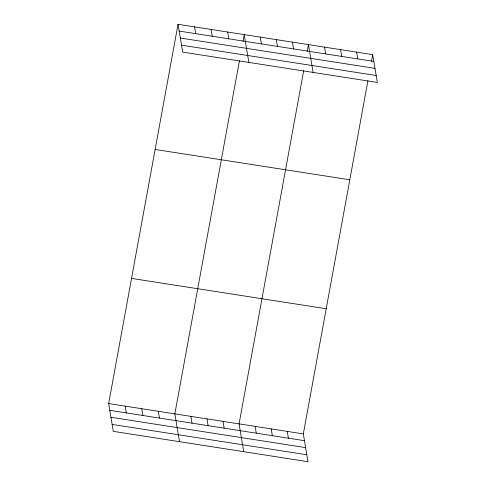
<?xml version="1.0" encoding="UTF-8"?>
<svg xmlns="http://www.w3.org/2000/svg" width="486" height="486" viewBox="0 0 486 486"><rect width="100%" height="100%" fill="white"/><g stroke="black" fill="none" stroke-linecap="round" stroke-linejoin="round"><path stroke-width="0.73" d="M367.926 80.712L303.319 433.895L307.972 461.7L113.305 431.361L108.651 403.556L178.028 24.3L372.695 54.639L377.349 82.444L182.681 52.105L178.028 24.3M239.446 60.689L174.839 413.872L179.492 441.677M242.988 41.322L244.215 34.615L248.868 62.421M303.689 70.701L239.076 423.883L243.729 451.688M307.231 51.334L308.458 44.627L313.112 72.432M371.468 61.345L372.695 54.639M179.164 31.086L373.831 61.424M180.324 38.023L374.992 68.362M181.521 45.168L376.188 75.506M155.137 149.457L349.805 179.796M131.548 278.405L326.215 308.744M108.651 403.556L303.319 433.895M109.787 410.342L304.455 440.687M110.948 417.28L305.615 447.618M112.145 424.424L306.812 454.762M356.639 52.136L357.775 58.921M340.577 49.633L341.713 56.419M324.514 47.13L325.65 53.916M292.396 42.124L293.532 48.91M276.34 39.621L277.476 46.407M260.277 37.118L261.413 43.904M227.673 32.04L228.809 38.825M287.256 431.392L288.392 438.184M211.124 29.458L212.261 36.243M271.2 428.889L272.336 435.675M194.576 26.882L195.712 33.668M255.138 426.386L256.274 433.172M223.019 421.38L224.155 428.166M206.957 418.877L208.093 425.663M190.895 416.374L192.031 423.16M158.29 411.296L159.426 418.082M141.742 408.714L142.878 415.5M125.194 406.138L126.33 412.924"/></g></svg>
